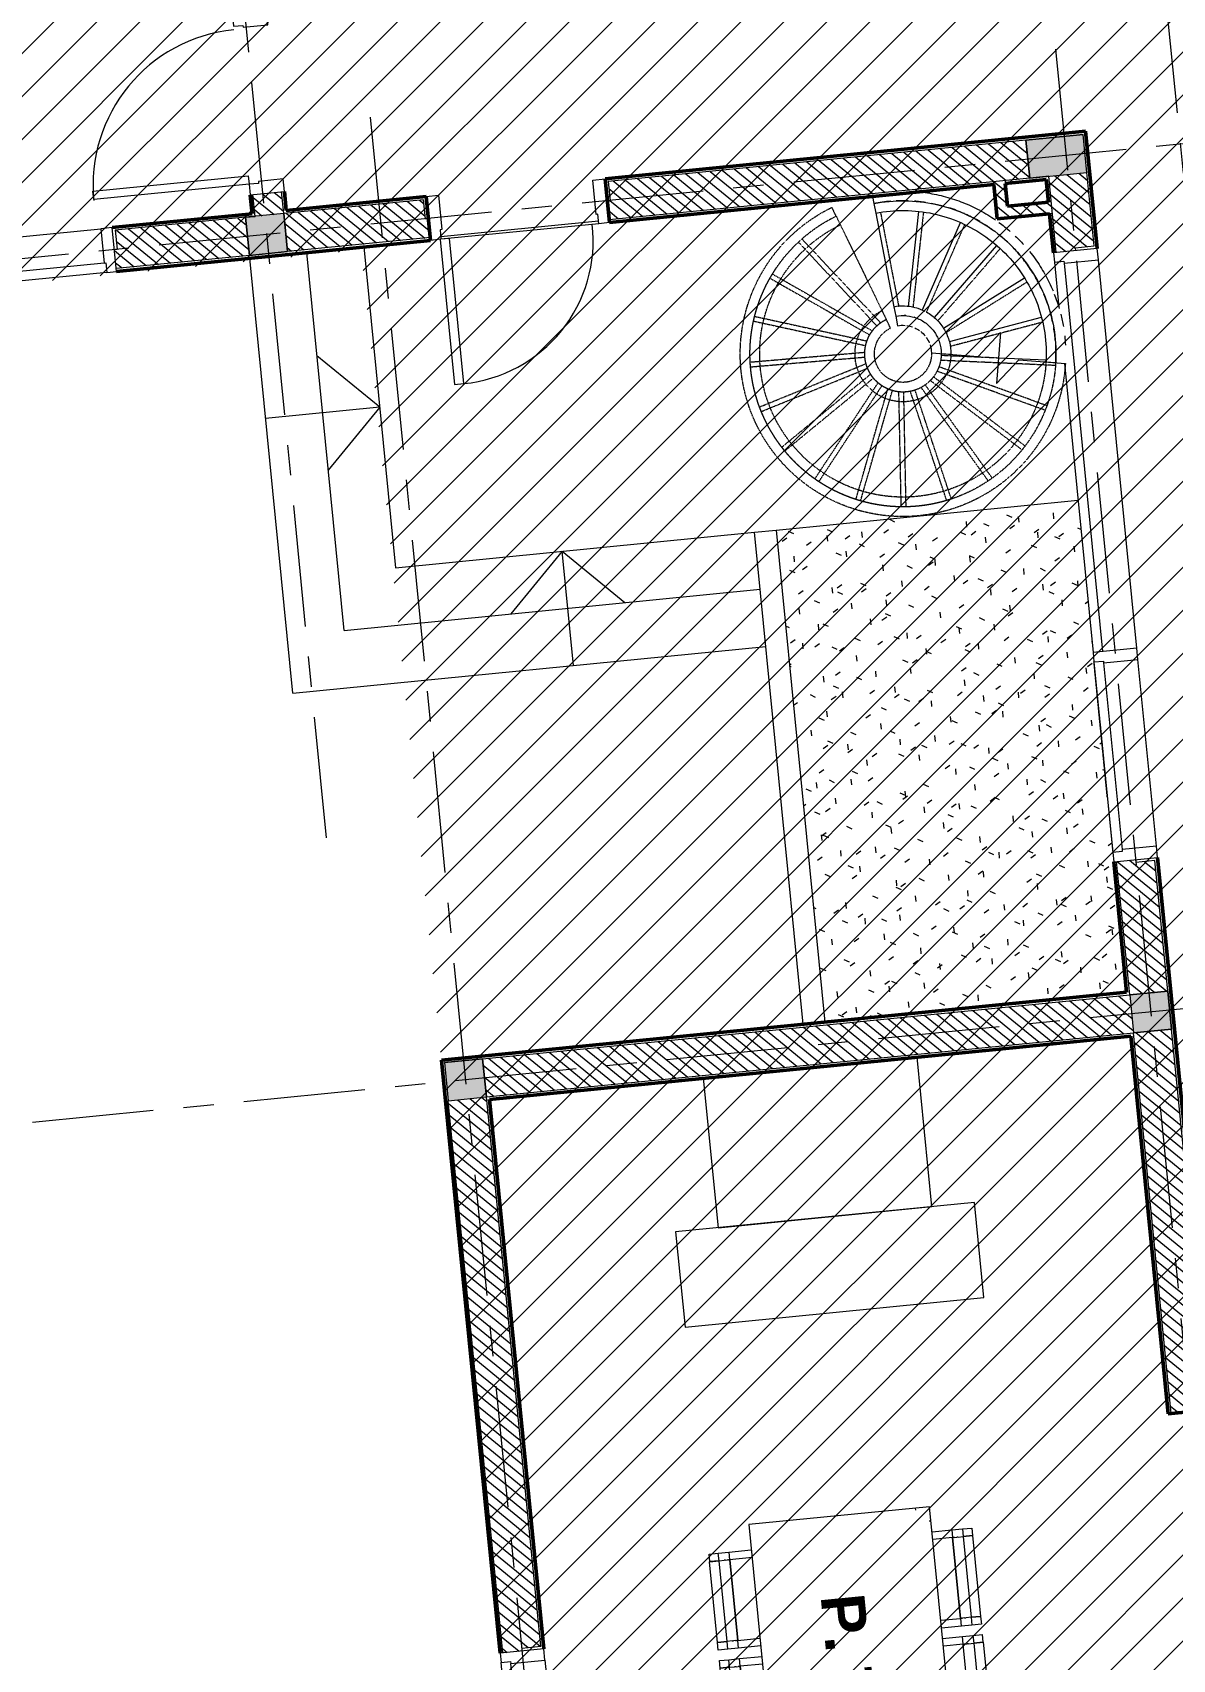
# Model space of a CAD drawing. Header units: millimetres. Extents: x 2164007 to 2324354, y -2513385 to -2308978.
# Drawn here: x 2244652 to 2250612, y -2335106 to -2326601 of the extents above; entities that cross this region are included whole.
import ezdxf

# ---------------------------------------------------------------- set-up
doc = ezdxf.new("R2010")
doc.units = ezdxf.units.MM
for name, pattern in [('Dash 1_16_', [3.175, 1.5875, -1.5875]), ('Grid Line', [22.225, 12.7, -3.175, 3.175, -3.175]), ('Overhead 1_16_', [2.579687, 1.5875, -0.992187])]:
    doc.linetypes.add(name, pattern=pattern)
doc.layers.add('0.18', color=39, linetype='Continuous')
doc.layers.add('09 NÉT MÁI', color=2, linetype='Continuous')
for name, color, linetype, lineweight in [('A-AREA-IDEN', 2, 'Continuous', 9), ('A-DETL-MEDM', 33, 'Continuous', 20), ('A-DETL-THIN', 151, 'Continuous', 9), ('A-DOOR', 8, 'Continuous', 13), ('A-FLOR', 8, 'Continuous', 13), ('A-FLOR-HRAL', 8, 'Continuous', 9), ('A-FLOR-PATT', 8, 'Continuous', 13), ('A-GLAZ', 8, 'Continuous', 13), ('A-WALL', 113, 'Continuous', 20), ('A-WALL-PATT', 8, 'Continuous', 50), ('I-FURN', 8, 'Continuous', 9), ('S-COLS', 52, 'Continuous', 9), ('S-GRID', 8, 'Continuous', 9), ('S-STRS', 8, 'Continuous', 9), ('S-STRS-MBND', 8, 'Overhead 1_16_', 9)]:
    doc.layers.add(name, color=color, linetype=linetype, lineweight=lineweight)
doc.styles.add('Arial_B_1', font='arialbd.ttf', dxfattribs={"height": 253.68905})
doc.styles.add('ROMANS', font='romans.shx', dxfattribs={"width": 0.75, "bigfont": 'vns.shx'})
doc.dimstyles.new('a3 100 to', dxfattribs={"dimtxt": 500, "dimasz": 45, "dimexe": 90, "dimexo": 60, "dimgap": 55, "dimtad": 1, "dimdec": 0, "dimzin": 1, "dimdsep": 46, "dimtxsty": 'ROMANS', "dimblk": 'T1', "dimcen": 75, "dimdle": 90, "dimclrd": 251, "dimclre": 251, "dimclrt": 3, "dimadec": 0, "dimazin": 0, "dimtfac": 1, "dimtdec": 0, "dimtix": 1, "dimtmove": 1, "dimatfit": 3, "dimldrblk": 'T1', "dimfxl": 1, "dimtolj": 1, "dimtzin": 1, "dimarcsym": 0})
pattern_1 = [(45, (2520378.043, -2293040.63), (-31.8198, 31.8198), [])]

# ---------------------------------------------------------------- blocks, each defined once
blk = doc.blocks.new('Furniture 18 - Furniture 3-1065602-TÂ_NG 1')
at = {"layer": 'I-FURN'}
for p, q in [((-11877.5, 5990.6), (-13001.2, 5990.6)), ((-13001.2, 5990.6), (-13001.2, 5205.6)), ((-11877.5, 5205.6), (-11877.5, 5990.6))]:
    blk.add_line(p, q, dxfattribs=at)
blk = doc.blocks.new('Furniture 19 - Furniture 3-1065679-TÂ_NG 1')
at = {"layer": 'I-FURN'}
for p, q in [((-11654.3, 5990.6), (-13224.3, 5990.6)), ((-13224.3, 5990.6), (-13224.3, 5490.6)), ((-11654.3, 5490.6), (-11654.3, 5990.6)), ((-13224.3, 5490.6), (-11654.3, 5490.6))]:
    blk.add_line(p, q, dxfattribs=at)
blk = doc.blocks.new('dining_table_and_chairs_5978 - dining_table_and_chairs_5978-312063-TÂ_NG 1')
at = {"layer": 'I-FURN'}
for p, q in [((132.4, 634.2), (132.4, 683.2)), ((132.4, 683.2), (172.6, 683.2)), ((172.6, 634.2), (172.6, 684.2)), ((172.6, 684.2), (596.6, 684.2)), ((172.6, 683.2), (172.6, 634.2)), ((596.6, 684.2), (596.6, 634.2)), ((596.6, 634.2), (596.6, 684.2)), ((596.6, 684.2), (637.4, 684.2)), ((596.6, 634.2), (596.6, 684.2)), ((596.6, 684.2), (637.4, 684.2)), ((637.4, 684.2), (637.4, 634.2)), ((637.4, 684.2), (637.4, 634.2)), ((692.4, 634.2), (692.4, 683.2)), ((692.4, 683.2), (732.6, 683.2)), ((732.6, 634.2), (732.6, 684.2)), ((732.6, 684.2), (1156.6, 684.2)), ((732.6, 683.2), (732.6, 634.2)), ((1156.6, 684.2), (1156.6, 634.2)), ((1156.6, 634.2), (1156.6, 684.2)), ((1156.6, 684.2), (1197.4, 684.2)), ((1156.6, 634.2), (1156.6, 684.2)), ((1156.6, 684.2), (1197.4, 684.2)), ((1197.4, 684.2), (1197.4, 634.2)), ((1197.4, 684.2), (1197.4, 634.2)), ((1252.4, 634.2), (1252.4, 683.2)), ((1252.4, 683.2), (1292.6, 683.2)), ((1292.6, 634.2), (1292.6, 684.2)), ((1292.6, 684.2), (1716.6, 684.2)), ((1292.6, 683.2), (1292.6, 634.2)), ((1716.6, 684.2), (1716.6, 634.2)), ((1716.6, 634.2), (1716.6, 684.2)), ((1716.6, 684.2), (1757.4, 684.2)), ((1716.6, 634.2), (1716.6, 684.2)), ((1716.6, 684.2), (1757.4, 684.2)), ((1757.4, 684.2), (1757.4, 634.2)), ((1757.4, 684.2), (1757.4, 634.2)), ((132.4, 579.1), (132.4, 634.2)), ((132.4, 634.2), (172.6, 634.2)), ((172.6, 607.9), (172.6, 634.2)), ((172.6, 634.2), (596.6, 634.2)), ((172.6, 606.8), (172.6, 600.3)), ((172.6, 589.8), (172.6, 600.3)), ((596.6, 634.2), (596.6, 607.9)), ((596.6, 634.2), (637.4, 634.2)), ((596.6, 634.2), (637.4, 634.2)), ((596.6, 600.3), (596.6, 606.8)), ((596.6, 600.3), (596.6, 606.8)), ((596.6, 600.3), (596.6, 589.8)), ((637.4, 634.2), (637.4, 579.1)), ((637.4, 634.2), (637.4, 579.1)), ((692.4, 579.1), (692.4, 634.2)), ((692.4, 634.2), (732.6, 634.2)), ((732.6, 607.9), (732.6, 634.2)), ((732.6, 634.2), (1156.6, 634.2)), ((732.6, 606.8), (732.6, 600.3)), ((732.6, 589.8), (732.6, 600.3)), ((1156.6, 634.2), (1156.6, 607.9)), ((1156.6, 634.2), (1197.4, 634.2)), ((1156.6, 634.2), (1197.4, 634.2)), ((1156.6, 600.3), (1156.6, 606.8)), ((1156.6, 600.3), (1156.6, 606.8)), ((1156.6, 600.3), (1156.6, 589.8)), ((1197.4, 634.2), (1197.4, 579.1)), ((1197.4, 634.2), (1197.4, 579.1)), ((1252.4, 579.1), (1252.4, 634.2)), ((1252.4, 634.2), (1292.6, 634.2)), ((1292.6, 607.9), (1292.6, 634.2)), ((1292.6, 634.2), (1716.6, 634.2)), ((1292.6, 606.8), (1292.6, 600.3)), ((1292.6, 589.8), (1292.6, 600.3)), ((1716.6, 634.2), (1716.6, 607.9)), ((1716.6, 634.2), (1757.4, 634.2)), ((1716.6, 634.2), (1757.4, 634.2)), ((1716.6, 600.3), (1716.6, 606.8)), ((1716.6, 600.3), (1716.6, 606.8)), ((1716.6, 600.3), (1716.6, 589.8)), ((1757.4, 634.2), (1757.4, 579.1)), ((1757.4, 634.2), (1757.4, 579.1)), ((132.4, 475), (132.4, 579.1)), ((132.4, 578), (172.6, 578)), ((172.5, 579.2), (172.5, 475)), ((172.6, 588.4), (172.6, 584.2)), ((172.6, 579.9), (172.6, 584.2)), ((172.6, 579.1), (172.6, 578)), ((172.6, 578.4), (172.6, 578.7)), ((596.6, 578.4), (172.6, 578.4)), ((172.6, 578), (596.6, 578)), ((596.6, 584.2), (596.6, 588.4)), ((596.6, 584.2), (596.6, 588.4)), ((596.6, 584.2), (596.6, 579.9)), ((596.6, 578), (596.6, 579.1)), ((596.6, 578), (596.6, 579.1)), ((596.6, 578.7), (596.6, 578.4)), ((596.6, 475), (596.6, 578.4)), ((596.6, 475), (596.6, 578.4)), ((596.6, 578), (637.4, 578)), ((596.6, 578), (637.4, 578)), ((637.4, 579.1), (637.4, 475)), ((692.4, 475), (692.4, 579.1)), ((692.4, 578), (732.6, 578)), ((732.5, 579.2), (732.5, 475)), ((732.6, 588.4), (732.6, 584.2)), ((732.6, 579.9), (732.6, 584.2)), ((732.6, 579.1), (732.6, 578)), ((732.6, 578.4), (732.6, 578.7)), ((1156.6, 578.4), (732.6, 578.4)), ((732.6, 578), (1156.6, 578)), ((1156.6, 584.2), (1156.6, 588.4)), ((1156.6, 584.2), (1156.6, 588.4)), ((1156.6, 584.2), (1156.6, 579.9)), ((1156.6, 578), (1156.6, 579.1)), ((1156.6, 578), (1156.6, 579.1)), ((1156.6, 578.7), (1156.6, 578.4)), ((1156.6, 475), (1156.6, 578.4)), ((1156.6, 475), (1156.6, 578.4)), ((1156.6, 578), (1197.4, 578)), ((1156.6, 578), (1197.4, 578)), ((1197.4, 579.1), (1197.4, 475)), ((1252.4, 475), (1252.4, 579.1)), ((1252.4, 578), (1292.6, 578)), ((1292.5, 579.2), (1292.5, 475)), ((1292.6, 588.4), (1292.6, 584.2)), ((1292.6, 579.9), (1292.6, 584.2)), ((1292.6, 579.1), (1292.6, 578)), ((1292.6, 578.4), (1292.6, 578.7)), ((1716.6, 578.4), (1292.6, 578.4)), ((1292.6, 578), (1716.6, 578)), ((1716.6, 584.2), (1716.6, 588.4)), ((1716.6, 584.2), (1716.6, 588.4)), ((1716.6, 584.2), (1716.6, 579.9)), ((1716.6, 578), (1716.6, 579.1)), ((1716.6, 578), (1716.6, 579.1)), ((1716.6, 578.7), (1716.6, 578.4)), ((1716.6, 475), (1716.6, 578.4)), ((1716.6, 475), (1716.6, 578.4)), ((1716.6, 578), (1757.4, 578)), ((1716.6, 578), (1757.4, 578)), ((1757.4, 579.1), (1757.4, 475)), ((1900, 475), (0, 475)), ((0, 475), (0, -475)), ((75, 475), (75, 465)), ((1900, 0), (1900, 475)), ((0, 400), (10, 400)), ((1900, -475), (1900, 0)), ((0, -475), (1900, -475)), ((132.4, -593), (132.4, -475)), ((172.5, -475), (172.5, -593)), ((596.6, -592.2), (596.6, -475)), ((596.6, -592.2), (596.6, -475)), ((637.4, -475), (637.4, -593)), ((692.4, -593), (692.4, -475)), ((732.5, -475), (732.5, -593)), ((1156.6, -592.2), (1156.6, -475)), ((1156.6, -592.2), (1156.6, -475)), ((1197.4, -475), (1197.4, -593)), ((1252.4, -593), (1252.4, -475)), ((1292.5, -475), (1292.5, -593)), ((1716.6, -592.2), (1716.6, -475)), ((1716.6, -592.2), (1716.6, -475)), ((1757.4, -475), (1757.4, -593)), ((172.6, -591.8), (132.4, -591.8)), ((132.4, -648), (132.4, -592.9)), ((596.6, -591.8), (172.6, -591.8)), ((172.6, -592.5), (172.6, -592.2)), ((172.6, -592.2), (596.6, -592.2)), ((172.6, -592.9), (172.6, -593)), ((172.6, -598), (172.6, -593.7)), ((637.4, -591.8), (596.6, -591.8)), ((637.4, -591.8), (596.6, -591.8)), ((596.6, -592.2), (596.6, -592.5)), ((596.6, -593), (596.6, -592.9)), ((596.6, -593), (596.6, -592.9)), ((596.6, -593.7), (596.6, -598)), ((637.4, -592.9), (637.4, -648)), ((637.4, -592.9), (637.4, -648)), ((732.6, -591.8), (692.4, -591.8)), ((692.4, -648), (692.4, -592.9)), ((1156.6, -591.8), (732.6, -591.8)), ((732.6, -592.5), (732.6, -592.2)), ((732.6, -592.2), (1156.6, -592.2)), ((732.6, -592.9), (732.6, -593)), ((732.6, -598), (732.6, -593.7)), ((1197.4, -591.8), (1156.6, -591.8)), ((1197.4, -591.8), (1156.6, -591.8)), ((1156.6, -592.2), (1156.6, -592.5)), ((1156.6, -593), (1156.6, -592.9)), ((1156.6, -593), (1156.6, -592.9)), ((1156.6, -593.7), (1156.6, -598)), ((1197.4, -592.9), (1197.4, -648)), ((1197.4, -592.9), (1197.4, -648)), ((1292.6, -591.8), (1252.4, -591.8)), ((1252.4, -648), (1252.4, -592.9)), ((1716.6, -591.8), (1292.6, -591.8)), ((1292.6, -592.5), (1292.6, -592.2)), ((1292.6, -592.2), (1716.6, -592.2)), ((1292.6, -592.9), (1292.6, -593)), ((1292.6, -598), (1292.6, -593.7)), ((1757.4, -591.8), (1716.6, -591.8)), ((1757.4, -591.8), (1716.6, -591.8)), ((1716.6, -592.2), (1716.6, -592.5)), ((1716.6, -593), (1716.6, -592.9)), ((1716.6, -593), (1716.6, -592.9)), ((1716.6, -593.7), (1716.6, -598)), ((1757.4, -592.9), (1757.4, -648)), ((1757.4, -592.9), (1757.4, -648)), ((132.4, -697), (132.4, -648)), ((172.6, -648), (132.4, -648)), ((172.6, -598), (172.6, -603.3)), ((172.6, -614.1), (172.6, -603.6)), ((172.6, -614.1), (172.6, -621.6)), ((172.6, -648), (172.6, -621.7)), ((172.6, -698), (172.6, -648)), ((596.6, -648), (172.6, -648)), ((172.6, -648), (172.6, -697)), ((596.6, -603.3), (596.6, -598)), ((596.6, -603.3), (596.6, -598)), ((596.6, -603.6), (596.6, -614.1)), ((596.6, -621.6), (596.6, -614.1)), ((596.6, -621.6), (596.6, -614.1)), ((596.6, -621.7), (596.6, -648)), ((596.6, -648), (596.6, -698)), ((596.6, -698), (596.6, -648)), ((637.4, -648), (596.6, -648)), ((596.6, -698), (596.6, -648)), ((637.4, -648), (596.6, -648)), ((637.4, -648), (637.4, -698)), ((637.4, -648), (637.4, -698)), ((692.4, -697), (692.4, -648)), ((732.6, -648), (692.4, -648)), ((732.6, -598), (732.6, -603.3)), ((732.6, -614.1), (732.6, -603.6)), ((732.6, -614.1), (732.6, -621.6)), ((732.6, -648), (732.6, -621.7)), ((732.6, -698), (732.6, -648)), ((1156.6, -648), (732.6, -648)), ((732.6, -648), (732.6, -697)), ((1156.6, -603.3), (1156.6, -598)), ((1156.6, -603.3), (1156.6, -598)), ((1156.6, -603.6), (1156.6, -614.1)), ((1156.6, -621.6), (1156.6, -614.1)), ((1156.6, -621.6), (1156.6, -614.1)), ((1156.6, -621.7), (1156.6, -648)), ((1156.6, -648), (1156.6, -698)), ((1156.6, -698), (1156.6, -648)), ((1197.4, -648), (1156.6, -648)), ((1156.6, -698), (1156.6, -648)), ((1197.4, -648), (1156.6, -648)), ((1197.4, -648), (1197.4, -698)), ((1197.4, -648), (1197.4, -698)), ((1252.4, -697), (1252.4, -648)), ((1292.6, -648), (1252.4, -648)), ((1292.6, -598), (1292.6, -603.3)), ((1292.6, -614.1), (1292.6, -603.6)), ((1292.6, -614.1), (1292.6, -621.6)), ((1292.6, -648), (1292.6, -621.7)), ((1292.6, -698), (1292.6, -648)), ((1716.6, -648), (1292.6, -648)), ((1292.6, -648), (1292.6, -697)), ((1716.6, -603.3), (1716.6, -598)), ((1716.6, -603.3), (1716.6, -598)), ((1716.6, -603.6), (1716.6, -614.1)), ((1716.6, -621.6), (1716.6, -614.1)), ((1716.6, -621.6), (1716.6, -614.1)), ((1716.6, -621.7), (1716.6, -648)), ((1716.6, -648), (1716.6, -698)), ((1716.6, -698), (1716.6, -648)), ((1757.4, -648), (1716.6, -648)), ((1716.6, -698), (1716.6, -648)), ((1757.4, -648), (1716.6, -648)), ((1757.4, -648), (1757.4, -698)), ((1757.4, -648), (1757.4, -698)), ((172.6, -697), (132.4, -697)), ((596.6, -698), (172.6, -698)), ((637.4, -698), (596.6, -698)), ((637.4, -698), (596.6, -698)), ((732.6, -697), (692.4, -697)), ((1156.6, -698), (732.6, -698)), ((1197.4, -698), (1156.6, -698)), ((1197.4, -698), (1156.6, -698)), ((1292.6, -697), (1252.4, -697)), ((1716.6, -698), (1292.6, -698)), ((1757.4, -698), (1716.6, -698)), ((1757.4, -698), (1716.6, -698))]:
    blk.add_line(p, q, dxfattribs=at)
blk = doc.blocks.new('CUADI XINFA 65X940X2300 - D2-1066362-TÂ_NG 1')
at = {"layer": 'A-DOOR', "lineweight": 9}
for p, q in [((-410, 906.2), (-365, 906.2)), ((-410, 90), (-410, 906.2)), ((-365, 906.2), (-365, 90)), ((-365, 90), (-410, 90))]:
    blk.add_line(p, q, dxfattribs=at)
at = {"layer": 'A-DOOR'}
for p, q in [((-410, 90), (-465, 90)), ((-465, 90), (-465, -90)), ((-410, 40), (-410, 90)), ((475, 90), (420, 90)), ((420, 90), (420, 40)), ((475, -90), (475, 90)), ((-400, 40), (-410, 40)), ((-400, -90), (-400, 40)), ((420, 40), (410, 40)), ((410, 40), (410, -90)), ((-465, -90), (-400, -90)), ((410, -90), (475, -90))]:
    blk.add_line(p, q, dxfattribs=at)
at = {"layer": 'A-DOOR', "lineweight": 9}
blk.add_arc((-415, 90), 816.2, 360, 90, dxfattribs=at)
blk = doc.blocks.new('Cua di XIN FA la 940X2800 - D3-1110173-TÂ_NG 1')
at = {"layer": 'A-DOOR'}
for p, q in [((-470, 115), (-405, 115)), ((-470, -115), (-470, 115)), ((-405, 115), (-405, -65)), ((405, 115), (470, 115)), ((405, -65), (405, 115)), ((470, 115), (470, -115)), ((-415, -65), (-415, -115)), ((-405, -65), (-415, -65)), ((415, -65), (405, -65)), ((415, -115), (415, -65)), ((-415, -115), (-470, -115)), ((470, -115), (415, -115))]:
    blk.add_line(p, q, dxfattribs=at)
at = {"layer": 'A-DOOR', "lineweight": 20}
for p, q in [((-420, -115), (-420, -877.5)), ((-370, -115), (-415, -115)), ((-370, -877.5), (-370, -115)), ((-420, -877.5), (-370, -877.5))]:
    blk.add_line(p, q, dxfattribs=at)
at = {"layer": 'A-DOOR', "lineweight": 9}
blk.add_line((-370, -115), (-415, -115), dxfattribs=at)
blk.add_arc((-370, -127.5), 750, 270, 0.85864, dxfattribs=at)
blk = doc.blocks.new('cua so 3200x1850x60 - S4-1124333-TÂ_NG 1')
at = {"layer": 'A-GLAZ'}
for p, q in [((-1550, 115), (-1600, 115)), ((-1600, 115), (-1600, -115)), ((-1550, 65), (-1550, 115)), ((-550, 115), (-1550, 115)), ((-500, 115), (-550, 115)), ((-550, 115), (-550, 65)), ((-500, -115), (-500, 115)), ((1018.8, 115), (-500, 115)), ((1550, 115), (1312.2, 115)), ((1600, 115), (1550, 115)), ((1550, 115), (1550, 65)), ((1600, -115), (1600, 115)), ((-1540, 65), (-1550, 65)), ((-1540, -115), (-1540, 65)), ((-560, 65), (-1540, 65)), ((-550, 65), (-560, 65)), ((-560, 65), (-560, -115)), ((1540, 65), (-500, 65)), ((1550, 65), (1540, 65)), ((1540, 65), (1540, -115)), ((-1600, -115), (-1540, -115)), ((-1540, -115), (-560, -115)), ((-560, -115), (-500, -115)), ((-500, -115), (1540, -115)), ((1540, -115), (1600, -115))]:
    blk.add_line(p, q, dxfattribs=at)
at = {"layer": 'A-GLAZ', "linetype": 'Dash 1_16_', "lineweight": 9}
for p, q in [((-1050, 115), (-1550, 115)), ((-1261, 115), (-1050, 115)), ((-1050, 115), (-550, 115)), ((-839, 115), (-1050, 115))]:
    blk.add_line(p, q, dxfattribs=at)
blk = doc.blocks.new('SO2000X2000X700 - S3-1099097-TÂ_NG 1')
at = {"layer": 'A-GLAZ'}
for p, q in [((-950, 115), (-1000, 115)), ((-1000, 115), (-1000, -115)), ((-950, 65), (-950, 115)), ((-950, 115), (-450, 115)), ((-400, 115), (-450, 115)), ((-450, 115), (-450, 65)), ((-400, 115), (400, 115)), ((-400, 65), (-400, 115)), ((450, 115), (400, 115)), ((400, 115), (400, 65)), ((450, 65), (450, 115)), ((450, 115), (950, 115)), ((1000, 115), (950, 115)), ((950, 115), (950, 65)), ((1000, -115), (1000, 115)), ((-940, 65), (-950, 65)), ((-940, -115), (-940, 65)), ((-940, 65), (-460, 65)), ((-450, 65), (-460, 65)), ((-460, 65), (-460, -115)), ((-400, -115), (-400, 65)), ((400, 65), (-400, 65)), ((400, 65), (400, -115)), ((460, 65), (450, 65)), ((460, -115), (460, 65)), ((460, 65), (940, 65)), ((950, 65), (940, 65)), ((940, 65), (940, -115)), ((-1000, -115), (-940, -115)), ((-460, -115), (-940, -115)), ((-460, -115), (-400, -115)), ((400, -115), (-400, -115)), ((400, -115), (460, -115)), ((940, -115), (460, -115)), ((940, -115), (1000, -115))]:
    blk.add_line(p, q, dxfattribs=at)
blk = doc.blocks.new('Floors 2 - Floors 2-1072351-TÂ_NG 1')
at = {"layer": 'A-FLOR'}
for p, q in [((-114.9, -929), (-114.9, 1256)), ((185.1, -1229), (185.1, 1256)), ((-114.9, -929), (-2099.9, -929)), ((185.1, -1229), (-2099.9, -1229))]:
    blk.add_line(p, q, dxfattribs=at)
blk = doc.blocks.new('Top Rail Type - Top Rail_Internal_-1073175-TÂ_NG 1')
at = {"layer": 'A-FLOR-HRAL'}
for p, q in [((-1248.2, 2320), (-1239.1, 2370.1)), ((-1516, 2097.6), (-1465.4, 2102.3))]:
    blk.add_line(p, q, dxfattribs=at)
at = {"layer": 'A-FLOR-HRAL', "linetype": 'Overhead 1_16_'}
blk.add_line((-1501.6, 2034), (-1453.9, 2051.6), dxfattribs=at)
at = {"layer": 'A-FLOR-HRAL'}
for points in [[(-1471.8, 2264.5), (-1459, 2282.8), (-1428.5, 2316), (-1371.2, 2351.9), (-1306.4, 2371.4), (-1261.3, 2372.5), (-1239.1, 2370.1)], [(-1465.4, 2102.3), (-1467.2, 2121.7), (-1465.1, 2161), (-1445.1, 2216.6), (-1409.9, 2264.1), (-1362.5, 2299.4), (-1306.9, 2319.6), (-1267.6, 2321.7), (-1248.2, 2320)], [(-1500.9, 2209.4), (-1494.7, 2226), (-1486.6, 2241.9), (-1477, 2256.8)], [(-1516, 2097.6), (-1517.7, 2116), (-1517.1, 2153.4), (-1508.2, 2189.7), (-1501.8, 2207.1)]]:
    blk.add_open_spline(points, degree=3, dxfattribs=at)
at = {"layer": 'A-FLOR-HRAL', "linetype": 'Overhead 1_16_'}
for points in [[(-1248.2, 2320), (-1231.5, 2318.5), (-1198.5, 2311.2), (-1153.2, 2288.3), (-1115.1, 2255), (-1086.5, 2213.1), (-1075, 2181.4), (-1071.2, 2165)], [(-1239.1, 2370.1), (-1218.5, 2367.9), (-1177.9, 2358.3), (-1122.3, 2329.3), (-1075.6, 2287.6), (-1040.5, 2235.8), (-1026.3, 2196.5), (-1021.7, 2176.3)], [(-1021.7, 2176.3), (-1016.6, 2154), (-1012.7, 2107.9), (-1025.6, 2039.8), (-1056.4, 1977.8), (-1102.9, 1926.4), (-1161.6, 1889.4), (-1228, 1869.7), (-1297.3, 1868.8), (-1364.3, 1886.5), (-1424, 1921.8), (-1471.9, 1971.8), (-1493.7, 2012.6), (-1501.6, 2034)], [(-1071.2, 2165), (-1066.8, 2145.5), (-1063.9, 2105), (-1077.7, 2045.6), (-1108.5, 1993.1), (-1153.5, 1952), (-1208.6, 1926.1), (-1268.9, 1917.8), (-1329, 1927.7), (-1383.5, 1955), (-1427.4, 1997.2), (-1447, 2032.8), (-1453.9, 2051.6)]]:
    blk.add_open_spline(points, degree=3, dxfattribs=at)
blk = doc.blocks.new('Top Rail Type - Top Rail_Internal_-1073186-TÂ_NG 1')
at = {"layer": 'A-FLOR-HRAL'}
for p, q in [((-1150.7, 2861), (-1141.7, 2911)), ((-2062.9, 2046.7), (-2012.3, 2051.4))]:
    blk.add_line(p, q, dxfattribs=at)
at = {"layer": 'A-FLOR-HRAL', "linetype": 'Overhead 1_16_'}
blk.add_line((-2016.9, 1844), (-1969.2, 1861.6), dxfattribs=at)
at = {"layer": 'A-FLOR-HRAL'}
for points in [[(-2062.9, 2046.7), (-2067.8, 2100.4), (-2066.9, 2208.8), (-2033, 2367.8), (-1967.7, 2516.7), (-1873.9, 2649.5), (-1755.4, 2760.8), (-1616.9, 2846), (-1464.1, 2901.6), (-1303.2, 2925.4), (-1195, 2919.4), (-1141.7, 2911)], [(-2012.3, 2051.4), (-2016.9, 2101.6), (-2016.1, 2203.1), (-1984.4, 2351.9), (-1923.4, 2491.2), (-1835.7, 2615.6), (-1724.8, 2719.8), (-1595.3, 2799.6), (-1452.4, 2851.8), (-1301.9, 2874.3), (-1200.6, 2868.8), (-1150.7, 2861)]]:
    blk.add_open_spline(points, degree=3, dxfattribs=at)
at = {"layer": 'A-FLOR-HRAL', "linetype": 'Overhead 1_16_'}
for points in [[(-1141.7, 2911), (-1089.4, 2902.8), (-986.5, 2875.9), (-843, 2805.8), (-716.2, 2708.9), (-611, 2588.8), (-531.5, 2450.3), (-497.8, 2349.4), (-486.1, 2297.7)], [(-1150.7, 2861), (-1101.7, 2853.4), (-1005.1, 2828.3), (-870.5, 2762.8), (-751.5, 2671.9), (-652.8, 2559.4), (-578.3, 2429.6), (-546.6, 2334.9), (-535.6, 2286.5)], [(-486.1, 2297.7), (-473.4, 2241.8), (-460.1, 2127.2), (-477.3, 1955), (-530.9, 1790.4), (-618.4, 1641), (-735.7, 1513.8), (-877.5, 1414.6), (-1037.2, 1347.8), (-1207.5, 1316.8), (-1380.4, 1322.7), (-1548.2, 1365.5), (-1702.9, 1443.1), (-1837.5, 1551.9), (-1945.7, 1686.9), (-1997.1, 1790.2), (-2016.9, 1844)], [(-535.6, 2286.5), (-523.8, 2234.1), (-511.3, 2126.8), (-527.4, 1965.5), (-577.6, 1811.4), (-659.5, 1671.5), (-769.4, 1552.4), (-902.2, 1459.4), (-1051.8, 1396.9), (-1211.2, 1367.8), (-1373.2, 1373.4), (-1530.3, 1413.4), (-1675.2, 1486.1), (-1801.2, 1588), (-1902.6, 1714.4), (-1950.7, 1811.2), (-1969.2, 1861.6)]]:
    blk.add_open_spline(points, degree=3, dxfattribs=at)
blk = doc.blocks.new('GFDGFDGFG')
at = {"layer": 'A-FLOR-PATT', "lineweight": 9}
h = blk.add_hatch(dxfattribs=at)
h.set_pattern_fill('FP_4', color=256, style=0, pattern_type=2)
h.set_pattern_definition([(0, (2520378.04, -2293040.63), (365.76, 91.44), [30.175, -244.145, 30.175, -244.145, -1463.04]), (0, (2520378.04, -2293040.63), (365.76, 91.44), [-548.64, 30.175, -518.465, 30.175, -244.145, -640.08]), (0, (2520378.04, -2293040.63), (365.76, 91.44), [-1371.6, 30.175, -152.705, 30.175, -427.025]), (120, (2520515.2, -2292994.91), (-262.0694, 271.0375), [30.175, -244.145, 30.175, -244.145, -1463.04]), (120, (2520515.2, -2292994.91), (-262.0694, 271.0375), [-548.64, 30.175, -518.465, 30.175, -244.145, -640.08]), (120, (2520515.2, -2292994.91), (-262.0694, 271.0375), [-1371.6, 30.175, -152.705, 30.175, -427.025]), (240, (2520560.92, -2292812.03), (-103.6906, -362.4775), [30.175, -244.145, 30.175, -244.145, -1463.04]), (240, (2520560.92, -2292812.03), (-103.6906, -362.4775), [-548.64, 30.175, -518.465, 30.175, -244.145, -640.08]), (240, (2520560.92, -2292812.03), (-103.6906, -362.4775), [-1371.6, 30.175, -152.705, 30.175, -427.025])])
h.paths.add_polyline_path([(2520259.9, -2291669.7), (2522548.2, -2291669.7), (2522548.2, -2290084.7), (2519963.2, -2290084.7), (2519963.2, -2291669.7)], flags=0)
at = {"layer": 'A-WALL-PATT', "lineweight": 9}
h = blk.add_hatch(dxfattribs=at)
h.set_pattern_fill('FP_2', color=256, style=0, pattern_type=2)
h.set_pattern_definition(pattern_1)
h.paths.add_polyline_path([(2524746.8, -2290069.7), (2524763.2, -2290069.7), (2524763.2, -2289869.7), (2522763.2, -2289869.7), (2522763.2, -2290069.7), (2524426.3, -2290069.7)], flags=0)
h.paths.add_polyline_path([(2522563.2, -2290069.7), (2522563.2, -2289869.7), (2521878.2, -2289869.7), (2521878.2, -2289969.7), (2521863.2, -2289969.7), (2521863.2, -2290069.7)], flags=0)
h.paths.add_polyline_path([(2518657.4, -2290069.7), (2518663.2, -2290069.7), (2518663.2, -2289969.7), (2518648.2, -2289969.7), (2518648.2, -2289869.7), (2518263.2, -2289869.7), (2518263.2, -2290069.7), (2518458.2, -2290069.7)], flags=0)
h = blk.add_hatch(dxfattribs=at)
h.set_pattern_fill('FP_2', color=256, style=0, pattern_type=2)
h.set_pattern_definition(pattern_1)
h.paths.add_polyline_path([(2518398.2, -2290299.7), (2518458.2, -2290299.7), (2518458.2, -2290069.7), (2518398.2, -2290069.7), (2518398.2, -2290209.6)], flags=0)
h = blk.add_hatch(dxfattribs=at)
h.set_pattern_fill('FP_2', color=256, style=0, pattern_type=2)
h.set_pattern_definition(pattern_1)
h.paths.add_polyline_path([(2522763.2, -2293469.7), (2522763.2, -2290069.7), (2522563.2, -2290069.7), (2522563.2, -2293469.7)], flags=0)
h = blk.add_hatch(dxfattribs=at)
h.set_pattern_fill('FP_2', color=256, style=0, pattern_type=2)
h.set_pattern_definition(pattern_1)
h.paths.add_polyline_path([(2518263.2, -2297069.7), (2518263.2, -2296969.7), (2518163.2, -2296969.7), (2518163.2, -2296984.7), (2518063.2, -2296984.7), (2518063.2, -2297069.7)], flags=0)
h.paths.add_polyline_path([(2518263.2, -2294969.7), (2518263.2, -2294269.7), (2518063.2, -2294269.7), (2518063.2, -2294954.7), (2518163.2, -2294954.7), (2518163.2, -2294969.7), (2518228.2, -2294969.7)], flags=0)
h.paths.add_polyline_path([(2518163.2, -2294069.7), (2518263.2, -2294069.7), (2518263.2, -2293319.7), (2518163.2, -2293319.7), (2518163.2, -2293334.7), (2518063.2, -2293334.7), (2518063.2, -2294069.7)], flags=0)
h.paths.add_polyline_path([(2518163.2, -2292379.7), (2518263.2, -2292379.7), (2518263.2, -2290169.7), (2518063.2, -2290169.7), (2518063.2, -2292364.7), (2518163.2, -2292364.7)], flags=0)
h = blk.add_hatch(dxfattribs=at)
h.set_pattern_fill('FP_2', color=256, style=0, pattern_type=2)
h.set_pattern_definition(pattern_1)
h.paths.add_polyline_path([(2518278.2, -2290359.7), (2518458.2, -2290359.7), (2518458.2, -2290299.7), (2518263.2, -2290299.7), (2518263.2, -2290359.7)], flags=0)
h = blk.add_hatch(dxfattribs=at)
h.set_pattern_fill('FP_2', color=256, style=0, pattern_type=2)
h.set_pattern_definition(pattern_1)
h.paths.add_polyline_path([(2527663.2, -2293669.7), (2528263.2, -2293669.7), (2528263.2, -2293469.7), (2527678.2, -2293469.7), (2527678.2, -2293569.7), (2527663.2, -2293569.7), (2527663.2, -2293634.7)], flags=0)
h.paths.add_polyline_path([(2525663.2, -2293669.7), (2525663.2, -2293569.7), (2525648.2, -2293569.7), (2525648.2, -2293469.7), (2522763.2, -2293469.7), (2522763.2, -2293669.7), (2524105.8, -2293669.7)], flags=0)
h = blk.add_hatch(dxfattribs=at)
h.set_pattern_fill('FP_2', color=256, style=0, pattern_type=2)
h.set_pattern_definition(pattern_1)
h.paths.add_polyline_path([(2517008.2, -2294219.7), (2517008.2, -2294069.7), (2512263.2, -2294069.7), (2512263.2, -2294219.7), (2516413.9, -2294219.7)], flags=0)
h.paths.add_polyline_path([(2518063.2, -2294219.7), (2518063.2, -2294069.7), (2517948.2, -2294069.7), (2517948.2, -2294219.7), (2518048.2, -2294219.7)], flags=0)
at = {"layer": 'S-COLS'}
for points in [[(2518263.2, -2290169.7), (2518263.2, -2289869.7), (2518063.2, -2289869.7), (2518063.2, -2290169.7)], [(2522763.2, -2290069.7), (2522763.2, -2289869.7), (2522563.2, -2289869.7), (2522563.2, -2290069.7)], [(2522763.2, -2293669.7), (2522763.2, -2293469.7), (2522563.2, -2293469.7), (2522563.2, -2293669.7)], [(2518263.2, -2294269.7), (2518263.2, -2294069.7), (2518063.2, -2294069.7), (2518063.2, -2294269.7)]]:
    blk.add_hatch(color=256, dxfattribs=at).paths.add_polyline_path(points, flags=0)
at = {"layer": 'A-DETL-MEDM'}
for p, q in [((2519963.2, -2292794.7), (2520263.2, -2292494.7)), ((2519963.2, -2292794.7), (2520263.2, -2293094.7)), ((2519120.7, -2293669.7), (2518820.7, -2293969.7)), ((2519120.7, -2293669.7), (2519420.7, -2293969.7))]:
    blk.add_line(p, q, dxfattribs=at)
at = {"layer": 'A-DETL-THIN'}
for p, q in [((2520563.2, -2292794.7), (2519963.2, -2292794.7)), ((2519120.7, -2293669.7), (2519120.7, -2294269.7))]:
    blk.add_line(p, q, dxfattribs=at)
at = {"layer": 'A-FLOR'}
for p, q in [((2519963.2, -2291669.7), (2519963.2, -2290084.7)), ((2519963.2, -2293669.7), (2519963.2, -2291784.7)), ((2518263.2, -2293264.7), (2518263.2, -2292434.7)), ((2518278.2, -2292434.7), (2518278.2, -2293264.7)), ((2518278.2, -2293669.7), (2519963.2, -2293669.7))]:
    blk.add_line(p, q, dxfattribs=at)
at = {"layer": 'A-WALL', "lineweight": 50}
for p, q in [((2518048.2, -2289854.7), (2518048.2, -2292379.7)), ((2518663.2, -2289854.7), (2518048.2, -2289854.7)), ((2524763.2, -2289854.7), (2521863.2, -2289854.7)), ((2524763.2, -2290084.7), (2524763.2, -2289854.7)), ((2518278.2, -2290299.7), (2518278.2, -2290084.7)), ((2518278.2, -2290084.7), (2518398.2, -2290084.7)), ((2518398.2, -2290084.7), (2518398.2, -2290299.7)), ((2518458.2, -2290084.7), (2518663.2, -2290084.7)), ((2518458.2, -2290359.7), (2518458.2, -2290084.7)), ((2521863.2, -2290084.7), (2522548.2, -2290084.7)), ((2522548.2, -2290084.7), (2522548.2, -2293684.7)), ((2522778.2, -2290084.7), (2524763.2, -2290084.7)), ((2522778.2, -2293454.7), (2522778.2, -2290084.7)), ((2518398.2, -2290299.7), (2518278.2, -2290299.7)), ((2518278.2, -2292379.7), (2518278.2, -2290359.7)), ((2518278.2, -2290359.7), (2518458.2, -2290359.7)), ((2518048.2, -2292379.7), (2518278.2, -2292379.7)), ((2518278.2, -2293319.7), (2518048.2, -2293319.7)), ((2518048.2, -2293319.7), (2518048.2, -2294054.7)), ((2518278.2, -2294969.7), (2518278.2, -2293319.7)), ((2525663.2, -2293454.7), (2522778.2, -2293454.7)), ((2522548.2, -2293684.7), (2525663.2, -2293684.7)), ((2518048.2, -2294054.7), (2517948.2, -2294054.7)), ((2517948.2, -2294234.7), (2518048.2, -2294234.7)), ((2518048.2, -2294234.7), (2518048.2, -2294969.7))]:
    blk.add_line(p, q, dxfattribs=at)
at = {"layer": 'A-WALL'}
for p, q in [((2518063.2, -2290169.7), (2518063.2, -2289869.7)), ((2522563.2, -2289869.7), (2522763.2, -2289869.7)), ((2522563.2, -2290069.7), (2522563.2, -2289869.7)), ((2522763.2, -2289869.7), (2522763.2, -2290069.7)), ((2518263.2, -2290069.7), (2518263.2, -2290169.7)), ((2518263.2, -2290169.7), (2518063.2, -2290169.7)), ((2519963.2, -2291669.7), (2522548.2, -2291669.7)), ((2519963.2, -2291784.7), (2519963.2, -2291669.7)), ((2522548.2, -2291784.7), (2519963.2, -2291784.7)), ((2522563.2, -2293669.7), (2522563.2, -2293469.7)), ((2522563.2, -2293469.7), (2522763.2, -2293469.7)), ((2518063.2, -2294069.7), (2518263.2, -2294069.7)), ((2518263.2, -2294069.7), (2518263.2, -2294269.7)), ((2518063.2, -2294269.7), (2518063.2, -2294219.7)), ((2518263.2, -2294269.7), (2518063.2, -2294269.7))]:
    blk.add_line(p, q, dxfattribs=at)
at = {"layer": 'A-WALL', "lineweight": 13}
for p, q in [((2518648.2, -2289869.7), (2518263.2, -2289869.7)), ((2518648.2, -2289969.7), (2518648.2, -2289869.7)), ((2521878.2, -2289869.7), (2521878.2, -2289969.7)), ((2522563.2, -2289869.7), (2521878.2, -2289869.7)), ((2524763.2, -2289869.7), (2522763.2, -2289869.7)), ((2518648.2, -2289969.7), (2518663.2, -2289969.7)), ((2521863.2, -2289969.7), (2521878.2, -2289969.7)), ((2518663.2, -2290069.7), (2518263.2, -2290069.7)), ((2518398.2, -2290069.7), (2518398.2, -2290084.7)), ((2518458.2, -2290069.7), (2518458.2, -2290084.7)), ((2522563.2, -2290069.7), (2521863.2, -2290069.7)), ((2522563.2, -2293469.7), (2522563.2, -2290069.7)), ((2524763.2, -2290069.7), (2522763.2, -2290069.7)), ((2522763.2, -2293469.7), (2522763.2, -2290069.7)), ((2518063.2, -2290169.7), (2518063.2, -2292364.7)), ((2518263.2, -2290169.7), (2518263.2, -2292379.7)), ((2518263.2, -2290299.7), (2518278.2, -2290299.7)), ((2518263.2, -2290359.7), (2518278.2, -2290359.7)), ((2518063.2, -2292364.7), (2518163.2, -2292364.7)), ((2518163.2, -2292379.7), (2518163.2, -2292364.7)), ((2518063.2, -2293334.7), (2518063.2, -2294069.7)), ((2518163.2, -2293334.7), (2518063.2, -2293334.7)), ((2518163.2, -2293334.7), (2518163.2, -2293319.7)), ((2518263.2, -2293319.7), (2518263.2, -2294069.7)), ((2525648.2, -2293469.7), (2522763.2, -2293469.7)), ((2525648.2, -2293569.7), (2525648.2, -2293469.7)), ((2525648.2, -2293569.7), (2525663.2, -2293569.7)), ((2525663.2, -2293669.7), (2522763.2, -2293669.7)), ((2518063.2, -2294069.7), (2517948.2, -2294069.7)), ((2518063.2, -2294219.7), (2517948.2, -2294219.7)), ((2518063.2, -2294269.7), (2518063.2, -2294954.7)), ((2518263.2, -2294269.7), (2518263.2, -2294969.7)), ((2518063.2, -2294954.7), (2518163.2, -2294954.7)), ((2518163.2, -2294969.7), (2518163.2, -2294954.7))]:
    blk.add_line(p, q, dxfattribs=at)
at = {"layer": 'S-COLS'}
for p, q in [((2518263.2, -2289869.7), (2518063.2, -2289869.7)), ((2518063.2, -2289869.7), (2518063.2, -2290169.7)), ((2518263.2, -2290169.7), (2518263.2, -2289869.7)), ((2522763.2, -2289869.7), (2522563.2, -2289869.7)), ((2522563.2, -2289869.7), (2522563.2, -2290069.7)), ((2522763.2, -2290069.7), (2522763.2, -2289869.7)), ((2522563.2, -2290069.7), (2522763.2, -2290069.7)), ((2518063.2, -2290169.7), (2518263.2, -2290169.7)), ((2522763.2, -2293469.7), (2522563.2, -2293469.7)), ((2522563.2, -2293469.7), (2522563.2, -2293669.7)), ((2522763.2, -2293669.7), (2522763.2, -2293469.7)), ((2522563.2, -2293669.7), (2522763.2, -2293669.7)), ((2518263.2, -2294069.7), (2518063.2, -2294069.7)), ((2518063.2, -2294069.7), (2518063.2, -2294269.7)), ((2518263.2, -2294269.7), (2518263.2, -2294069.7)), ((2518063.2, -2294269.7), (2518263.2, -2294269.7))]:
    blk.add_line(p, q, dxfattribs=at)
at = {"layer": 'S-GRID', "linetype": 'Grid Line', "ltscale": 50}
for p, q in [((2518163.2, -2278541.2), (2518163.2, -2299789.2)), ((2522663.2, -2278541.2), (2522663.2, -2299789.2)), ((2507363.2, -2289369.7), (2521453.8, -2289369.7)), ((2517605.9, -2289969.7), (2536533, -2289969.7)), ((2517605.9, -2293569.7), (2536533, -2293569.7)), ((2507363.2, -2294169.7), (2521453.8, -2294169.7))]:
    blk.add_line(p, q, dxfattribs=at)
at = {"layer": 'S-STRS'}
for p, q in [((2518994.2, -2290181.5), (2519072.5, -2290673.1)), ((2519218.6, -2290178.8), (2519183.1, -2290425.2)), ((2518780.3, -2290249.3), (2519001.3, -2290696.3)), ((2518595.7, -2290377.1), (2518939.2, -2290738.4)), ((2518459, -2290555.1), (2518893.9, -2290798.1)), ((2518380.1, -2290765.1), (2518867.8, -2290868.2)), ((2518278.2, -2290997.4), (2518315.2, -2290994)), ((2518365.8, -2290989.2), (2518862, -2290943.1)), ((2518912.6, -2290938.4), (2518963.2, -2290933.7))]:
    blk.add_line(p, q, dxfattribs=at)
at = {"layer": 'S-STRS', "linetype": 'Overhead 1_16_'}
for p, q in [((2519019.2, -2290177.2), (2519055, -2290402.2)), ((2518803.4, -2290238.7), (2519024.2, -2290685.4)), ((2518615, -2290360.5), (2518959.3, -2290722.6)), ((2519220.8, -2290341.3), (2519208.1, -2290429.7)), ((2519055.8, -2290406.7), (2519097.8, -2290670.6)), ((2518471, -2290532.7), (2518907.1, -2290776.4)), ((2518385.9, -2290740.4), (2518873.8, -2290843.6)), ((2518365.1, -2290963.8), (2518862.5, -2290917.5))]:
    blk.add_line(p, q, dxfattribs=at)
at = {"layer": 'S-STRS'}
for radius, start, end in [(800, 103.09464, 107.35319), (800, 99.04711, 100.71799), (800, 96.44894, 99.04711), (800, 89.13028, 94.22743), (800, 81.79326, 87.79289), (800, 81.0431, 81.79326), (800, 116.30096, 122.4401), (800, 116.02482, 116.30096), (800, 109.58871, 114.6078), (800, 124.11183, 128.88301), (800, 137.76468, 142.08685), (800, 133.55482, 135.39257), (800, 131.16627, 133.55482), (800, 144.24243, 149.74984), (800, 150.80867, 157.08861), (800, 150.67111, 150.80867), (800, 158.98083, 163.54127), (800, 165.86903, 168.06252), (200, 112.08389, 114.446), (800, 172.43001, 176.84857), (800, 168.06252, 170.07412), (200, 126.9033, 129.31179), (800, 178.89415, 185.31638), (200, 169.99762, 172.39135), (200, 155.16237, 157.54064)]:
    blk.add_arc((2519111.7, -2290919.8), radius, start, end, dxfattribs=at)
for points in [[(2518686.1, -2290183.2), (2518713.6, -2290167.3), (2518742, -2290152.9), (2518771.1, -2290140.2)], [(2518771.9, -2290139.8), (2518801.2, -2290127.1), (2518831.1, -2290116), (2518861.6, -2290106.6)], [(2518878.5, -2290101.6), (2518904, -2290094.3), (2518929.9, -2290088.3), (2518956, -2290083.4)], [(2518987, -2290078.2), (2519008.8, -2290075), (2519030.7, -2290072.6), (2519052.6, -2290071.1)], [(2519101.8, -2290069.1), (2519118, -2290068.9), (2519134.2, -2290069.2), (2519150.4, -2290069.9)], [(2518645.3, -2290208.3), (2518658.5, -2290199.6), (2518671.9, -2290191.4), (2518685.5, -2290183.5)], [(2518477.4, -2290352.9), (2518494.1, -2290334.2), (2518511.6, -2290316.2), (2518530, -2290299)], [(2518557.2, -2290274.6), (2518572.6, -2290261.4), (2518588.4, -2290248.7), (2518604.7, -2290236.7)], [(2518405.2, -2290445.9), (2518423, -2290419.4), (2518442.2, -2290393.9), (2518462.9, -2290369.5)], [(2518316.5, -2290617.4), (2518327.9, -2290587.4), (2518354.1, -2290528.8), (2518386.7, -2290473.5), (2518404.6, -2290446.8)], [(2518287.3, -2290709.7), (2518295.3, -2290678.5), (2518305, -2290647.7), (2518316.5, -2290617.5)], [(2518277.6, -2290752.4), (2518280.4, -2290738.3), (2518283.6, -2290724.2), (2518287.2, -2290710.2)], [(2518982.4, -2290845.4), (2518987.2, -2290837), (2518992.9, -2290829.1), (2518999.2, -2290821.9)], [(2519004.6, -2290816), (2519012.2, -2290808.1), (2519020.8, -2290801.1), (2519030, -2290795)], [(2519038.4, -2290789.9), (2519047.9, -2290784.6), (2519057.9, -2290780.2), (2519068.4, -2290777.1)], [(2519078.2, -2290774.4), (2519092.2, -2290771.2), (2519106.6, -2290770), (2519120.8, -2290770.9)], [(2518963.2, -2290933.7), (2518962, -2290920.4), (2518962.5, -2290906.9), (2518964.8, -2290893.7)], [(2518966.6, -2290885.4), (2518969, -2290875.1), (2518972.5, -2290865.1), (2518977.1, -2290855.6)]]:
    blk.add_open_spline(points, degree=3, dxfattribs=at)
at = {"layer": 'S-STRS-MBND', "linetype": 'Continuous'}
for p, q in [((2519202.1, -2290319.8), (2519245.3, -2290079.6)), ((2519051.2, -2290401.5), (2519314.9, -2290449)), ((2519164.1, -2290530.7), (2519051.2, -2290401.5)), ((2519314.9, -2290449), (2519202.1, -2290319.8)), ((2519120.8, -2290770.9), (2519164.1, -2290530.7))]:
    blk.add_line(p, q, dxfattribs=at)
at = {"layer": 'S-STRS-MBND'}
for p, q in [((2519251, -2290132), (2519220.8, -2290341.3)), ((2519455.7, -2290197.5), (2519197.7, -2290739.3)), ((2519478.4, -2290208.8), (2519220, -2290751.6)), ((2519055, -2290402.2), (2519055.8, -2290406.7)), ((2519654.4, -2290332), (2519247.4, -2290772.9)), ((2519672.8, -2290349.6), (2519265, -2290791.3)), ((2519183.1, -2290425.2), (2519140.3, -2290721.9)), ((2519208.1, -2290429.7), (2519165.2, -2290727.1)), ((2519804.3, -2290519.4), (2519284.9, -2290819.7)), ((2519816.7, -2290541.6), (2519296.2, -2290842.5)), ((2519891.9, -2290742.9), (2519306.8, -2290875.6)), ((2519897.2, -2290767.8), (2519310.8, -2290900.7)), ((2518361.1, -2291196.6), (2518924.1, -2290989)), ((2518971.8, -2290971.4), (2518924.1, -2290989)), ((2519854.9, -2291216), (2519297.5, -2290993.9)), ((2519906.9, -2291007.6), (2519307.5, -2290960.6)), ((2519909.3, -2290982.3), (2519311.1, -2290935.4)), ((2518461.9, -2291386.4), (2518938.9, -2291020.4)), ((2518477, -2291406.8), (2518953.1, -2291041.6)), ((2518629.5, -2291558.1), (2518976.5, -2291067.2)), ((2519717.3, -2291442.6), (2519250, -2291064.4)), ((2519733.6, -2291423.1), (2519267.2, -2291045.6)), ((2519845.1, -2291239.5), (2519286.6, -2291016.9)), ((2518650, -2291573.1), (2518996.3, -2291083.2)), ((2518840.5, -2291672.4), (2519026.3, -2291100.7)), ((2518864.5, -2291680.7), (2519049.9, -2291110)), ((2519076, -2291719), (2519083.8, -2291117.9)), ((2519101.3, -2291719.8), (2519109.1, -2291119.8)), ((2519314.6, -2291693.7), (2519143.8, -2291117.2)), ((2519339.1, -2291686.8), (2519168.6, -2291111.6)), ((2519535, -2291598.7), (2519200.9, -2291098.9)), ((2519556.4, -2291584.9), (2519222.9, -2291086.1)), ((2518361.1, -2291196.6), (2518313.5, -2291214.2))]:
    blk.add_line(p, q, dxfattribs=at)
for points in [[(2519245.3, -2290079.6), (2519305.9, -2290089.2), (2519424.9, -2290121.6), (2519588.9, -2290207.4), (2519730.7, -2290326.4), (2519843.6, -2290473), (2519922.4, -2290640.5), (2519963.5, -2290821), (2519964.9, -2291006), (2519926.5, -2291187.1), (2519850.2, -2291355.7), (2519739.4, -2291504), (2519599.4, -2291625.1), (2519436.7, -2291713.3), (2519258.9, -2291764.6), (2519074.2, -2291776.5), (2518891.3, -2291748.5), (2518718.6, -2291681.8), (2518615.7, -2291613.8), (2518568.5, -2291574.6)], [(2519236.3, -2290129.6), (2519293.3, -2290138.6), (2519405.3, -2290168.9), (2519559.7, -2290249.4), (2519693.1, -2290361.2), (2519799.5, -2290499), (2519873.8, -2290656.5), (2519912.6, -2290826.2), (2519914, -2291000.3), (2519878, -2291170.6), (2519806.3, -2291329.3), (2519702.2, -2291468.8), (2519570.6, -2291582.8), (2519417.6, -2291665.8), (2519250.4, -2291714.1), (2519076.6, -2291725.3), (2518904.5, -2291699), (2518742.1, -2291636.4), (2518645.3, -2291572.3), (2518600.9, -2291535.5)], [(2519129.9, -2290720.7), (2519150.6, -2290722.5), (2519191.4, -2290732.8), (2519245, -2290766.3), (2519285.7, -2290814.6), (2519309.6, -2290873.1), (2519314.4, -2290936), (2519299.6, -2290997.4), (2519266.7, -2291051.3), (2519218.9, -2291092.6), (2519160.7, -2291117.1), (2519097.8, -2291122.6), (2519036.2, -2291108.5), (2519000, -2291087), (2518984, -2291073.7)], [(2519120.8, -2290770.9), (2519136.4, -2290771.9), (2519167.4, -2290778.7), (2519208.3, -2290802.8), (2519239.7, -2290838.4), (2519258.6, -2290882), (2519263.1, -2290929.3), (2519252.8, -2290975.6), (2519228.6, -2291016.5), (2519193, -2291047.9), (2519149.4, -2291066.8), (2519102.1, -2291071.2), (2519055.7, -2291060.8), (2519028.5, -2291044.6), (2519016.5, -2291034.6)], [(2518984, -2291073.7), (2518970.6, -2291062.6), (2518946.6, -2291036.7), (2518930.2, -2291005.4), (2518924.1, -2290989)], [(2519016.5, -2291034.6), (2519006.4, -2291026.3), (2518988.5, -2291007), (2518976.3, -2290983.7), (2518971.8, -2290971.4)], [(2518568.5, -2291574.6), (2518530.3, -2291542.9), (2518459.5, -2291472.8), (2518373.2, -2291350.8), (2518330.6, -2291260.7), (2518313.5, -2291214.2)], [(2518600.9, -2291535.5), (2518565, -2291505.7), (2518498.4, -2291439.8), (2518417.3, -2291325.1), (2518377.3, -2291240.4), (2518361.1, -2291196.6)]]:
    blk.add_open_spline(points, degree=3, dxfattribs=at)
at = {"layer": 'A-DOOR'}
for name, p, rotation in [('Cua di XIN FA la 940X2800 - D3-1110173-TÂ_NG 1', (2518163.2, -2292849.7), 90), ('CUADI XINFA 65X940X2300 - D2-1066362-TÂ_NG 1', (2517483.2, -2294144.7), 180)]:
    blk.add_blockref(name, p, dxfattribs=dict(at, rotation=rotation))
at = {"layer": 'A-FLOR'}
blk.add_blockref('Floors 2 - Floors 2-1072351-TÂ_NG 1', (2520378, -2293040.6), dxfattribs=at)
at = {"layer": 'A-FLOR-HRAL'}
for name in ['Top Rail Type - Top Rail_Internal_-1073186-TÂ_NG 1', 'Top Rail Type - Top Rail_Internal_-1073175-TÂ_NG 1']:
    blk.add_blockref(name, (2520378, -2293040.6), dxfattribs=at)
at = {"layer": 'A-GLAZ'}
for name, p, rotation in [('cua so 3200x1850x60 - S4-1124333-TÂ_NG 1', (2520263.2, -2289969.7), 180), ('SO2000X2000X700 - S3-1099097-TÂ_NG 1', (2526663.2, -2293569.7), 180), ('SO2000X2000X700 - S3-1099097-TÂ_NG 1', (2518163.2, -2295969.7), 270)]:
    blk.add_blockref(name, p, dxfattribs=dict(at, rotation=rotation))
at = {"layer": 'I-FURN', "rotation": 270}
for name, p in [('Furniture 19 - Furniture 3-1065679-TÂ_NG 1', (2518072.5, -2304209)), ('Furniture 18 - Furniture 3-1065602-TÂ_NG 1', (2517572.5, -2304209))]:
    blk.add_blockref(name, p, dxfattribs=at)
at = {"layer": 'I-FURN'}
blk.add_blockref('dining_table_and_chairs_5978 - dining_table_and_chairs_5978-312063-TÂ_NG 1', (2525123.2, -2291849.7), dxfattribs=at)
at = {"layer": 'A-AREA-IDEN', "insert": (2526075.8, -2291759.7), "char_height": 228.32, "width": 1212.3, "attachment_point": 2, "line_spacing_factor": 0.938532, "style": 'Arial_B_1'}
blk.add_mtext('P. THỜ', dxfattribs=at)
blk = doc.blocks.new('T1')
at = {"color": 1, "linetype": 'ByBlock'}
for p in [(-2, 0), (2, 0)]:
    blk.add_line(p, (0, 0), dxfattribs=at)
at = {"color": 2, "linetype": 'ByBlock'}
blk.add_line((1, 1), (-1, -1), dxfattribs=at)
blk = doc.blocks.new('*D730')
at = {"layer": '0.18', "color": 251, "lineweight": -2}
for p, q in [((2242240, -2321986.9), (2237785.9, -2322427.5)), ((2239662.8, -2340485.4), (2237879.9, -2322463.4)), ((2247654.2, -2339740.1), (2239577.7, -2340539.1))]:
    blk.add_line(p, q, dxfattribs=at)
at = {"layer": 'Defpoints', "color": 0}
for p in [(2242299.8, -2321980.9), (2237875.5, -2322418.6), (2247713.9, -2339734.2)]:
    blk.add_point(p, dxfattribs=at)
at = {"layer": '0.18', "color": 251, "lineweight": -2, "xscale": 45, "yscale": 45, "zscale": 45}
for p, rotation in [((2237875.5, -2322418.6), 95.64983718132228), ((2239667.2, -2340530.2), 275.6498371813223)]:
    blk.add_blockref('T1', p, dxfattribs=dict(at, rotation=rotation))
at = {"layer": '0.18', "color": 3, "insert": (2239074.9, -2331444.4), "char_height": 500, "attachment_point": 5, "rotation": 275.64984, "style": 'ROMANS'}
blk.add_mtext('\\A1;18200', dxfattribs=at)

msp = doc.modelspace()

# ---------------------------------------------------------------- block references
at = {"layer": '09 NÉT MÁI', "color": 255, "rotation": 275.6498371813223}
msp.add_blockref('GFDGFDGFG', (4280991.3, 404131.5), dxfattribs=at)

# ---------------------------------------------------------------- next in the draw order: hatches: boundary and pattern name
at = {"layer": 'A-FLOR'}
h = msp.add_hatch(dxfattribs=at)
h.set_pattern_fill('ANSI31', color=256, scale=50, style=0)
h.set_pattern_definition([(45, (-280210.65, -70879.13), (-112.2532015, 112.2532015), [])])
edge = h.paths.add_edge_path()
edge.add_line((2247565.8, -2339964.9), (2256238.5, -2339106.9))
edge.add_line((2256238.5, -2339106.9), (2256092.3, -2337629.1))
edge.add_line((2256092.3, -2337629.1), (2260088.3, -2337238.8))
edge.add_line((2260088.3, -2337238.8), (2258204.5, -2318196.8))
edge.add_line((2258204.5, -2318196.8), (2252800.8, -2318731.3))
edge.add_line((2252800.8, -2318731.3), (2253007.6, -2320821.1))
edge.add_line((2253007.6, -2320821.1), (2242176.9, -2321907.7))
edge.add_line((2242176.9, -2321907.7), (2242788.8, -2328092.5))
edge.add_line((2242788.8, -2328092.5), (2246371.3, -2327738.1))
edge.add_line((2246371.3, -2327738.1), (2247580.8, -2339963.4))

# ---------------------------------------------------------------- next in the draw order: dimensions: what is measured, and where the dimension line sits
at = {"layer": '0.18'}
dim = msp.add_linear_dim(base=(2237875.5, -2322418.6), p1=(2247713.9, -2339734.2), p2=(2242299.8, -2321980.9), angle=275.64984, dimstyle='a3 100 to', dxfattribs=at)
dim.commit()
dim.dimension.update_dxf_attribs({"geometry": '*D730', "text_midpoint": (2239074.9, -2331444.4)})

doc.saveas('drawing.dxf')
